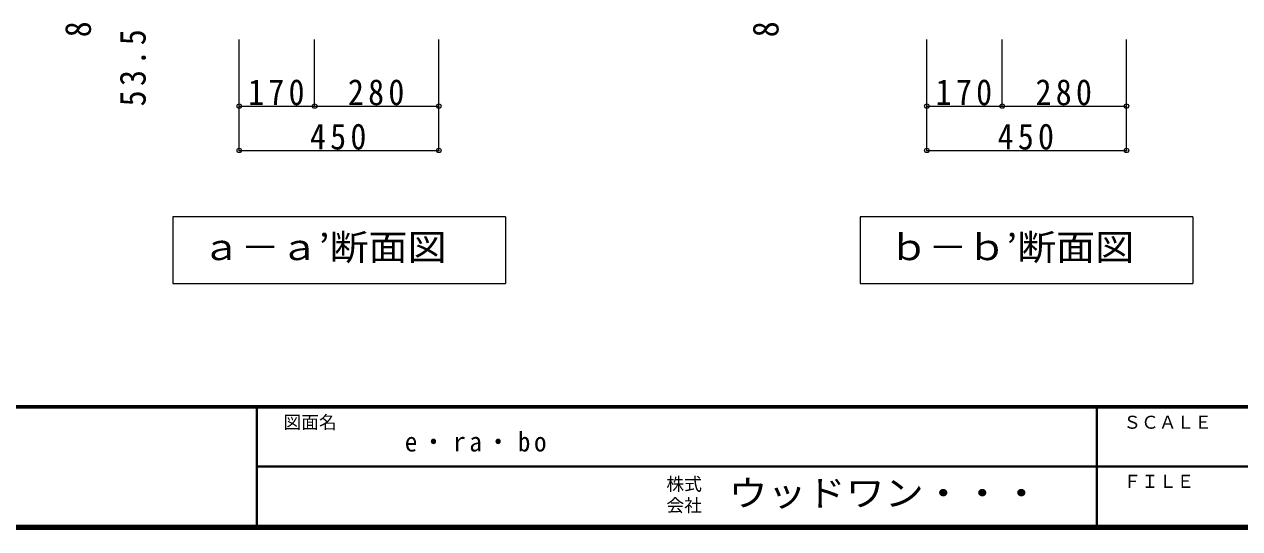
# Model space of a CAD drawing. Units: millimetres, scale not verified. Extents: x -3922 to 3878, y -2932 to 2722.
# Drawn here: x -546 to 2194, y -2864 to -1727 of the extents above; entities that cross this region are included whole.
import ezdxf
from ezdxf.enums import TextEntityAlignment as Align

# ---------------------------------------------------------------- set-up
doc = ezdxf.new("R2010")
doc.units = ezdxf.units.MM
doc.header["$LTSCALE"] = 20
doc.header["$PDMODE"] = 32
doc.header["$PDSIZE"] = 10
for name, color, linetype, lineweight in [('0-A_文字', 7, 'Continuous', 18), ('0-B_寸法', 7, 'Continuous', 9), ('F-1_枠', 6, 'Continuous', 40)]:
    doc.layers.add(name, color=color, linetype=linetype, lineweight=lineweight)
doc.layers.add('F-A_文字', color=7, linetype='Continuous')
doc.styles.add('ＭＳ ゴシック', font='')
doc.styles.get('ＭＳ ゴシック').set_extended_font_data('MS Gothic')

msp = doc.modelspace()

# ---------------------------------------------------------------- linework, layer by layer
at = {"layer": '0-A_文字'}
for p, q in [((538.33, -2161.27), (538.33, -2311.27)), ((2088.33, -2161.27), (2088.33, -2311.27)), ((-211.67, -2311.27), (538.33, -2311.27)), ((1338.33, -2311.27), (2088.33, -2311.27))]:
    msp.add_line(p, q, dxfattribs=at)
for points in [[(538.33, -2161.27), (-211.67, -2161.27), (-211.67, -2311.27)], [(2088.33, -2161.27), (1338.33, -2161.27), (1338.33, -2311.27)]]:
    msp.add_lwpolyline(points, dxfattribs=at)
at = {"layer": '0-B_寸法', "color": 4}
for p, q in [((-61.67, -2011.27), (-61.67, -1761.27)), ((108.33, -1911.27), (108.33, -1761.27)), ((388.33, -2011.27), (388.33, -1761.27)), ((1488.33, -2011.27), (1488.33, -1761.27)), ((1658.33, -1911.27), (1658.33, -1761.27)), ((1938.33, -2011.27), (1938.33, -1761.27)), ((-61.67, -1911.27), (388.33, -1911.27)), ((1488.33, -1911.27), (1938.33, -1911.27)), ((-61.67, -2011.27), (388.33, -2011.27)), ((1488.33, -2011.27), (1938.33, -2011.27))]:
    msp.add_line(p, q, dxfattribs=at)
at = {"layer": '0-B_寸法'}
for p in [(-61.67, -1911.27), (108.33, -1911.27), (388.33, -1911.27), (1488.33, -1911.27), (1658.33, -1911.27), (1938.33, -1911.27), (-61.67, -2011.27), (388.33, -2011.27), (1488.33, -2011.27), (1938.33, -2011.27)]:
    msp.add_point(p, dxfattribs=at)
at = {"layer": 'F-1_枠'}
for p, q in [((3877.97, -2587.71), (-3922.03, -2587.71)), ((3877.97, -2591.04), (-3922.03, -2591.04)), ((-22.03, -2591.04), (-22.03, -2857.71)), ((1871.3, -2591.04), (1871.3, -2857.71)), ((-22.03, -2724.37), (3871.3, -2724.38)), ((3877.97, -2857.71), (-3922.03, -2857.71)), ((3877.97, -2861.04), (-3922.03, -2861.04)), ((3877.97, -2864.37), (-3922.03, -2864.37))]:
    msp.add_line(p, q, dxfattribs=at)

# ---------------------------------------------------------------- texts
at = {"layer": '0-A_文字', "style": 'ＭＳ ゴシック', "width": 1.1}
for s, p in [('ａ－ａ’断面図', (-146.67, -2276.27)), ('ｂ－ｂ’断面図', (1403.33, -2276.27))]:
    msp.add_text(s, height=58.65, dxfattribs=at).set_placement(p, align=Align.BOTTOM_LEFT)
at = {"layer": '0-A_文字', "insert": (311.3, -2691.04), "char_height": 43.99, "attachment_point": 7, "style": 'ＭＳ ゴシック'}
msp.add_mtext('\\T1.28;\\W0.95;e・ra・bo', dxfattribs=at)
at = {"layer": '0-B_寸法', "char_height": 58.65, "attachment_point": 7, "rotation": 90, "style": 'ＭＳ ゴシック'}
for s, insert in [('\\T1.28;\\W0.9;85.5', (-394.99, -1756.02)), ('\\T1.28;\\W0.9;85.5', (1155.01, -1756.02)), ('\\T1.28;\\W0.9;53.5', (-271.67, -1911.84))]:
    msp.add_mtext(s, dxfattribs=dict(at, insert=insert))
at = {"layer": '0-B_寸法', "char_height": 58.65, "attachment_point": 7, "style": 'ＭＳ ゴシック'}
for s, insert in [('\\T1.27;\\W0.9;170', (-41.67, -1910.06)), ('\\T1.27;\\W0.9;280', (183.33, -1910.06)), ('\\T1.27;\\W0.9;170', (1508.33, -1910.06)), ('\\T1.27;\\W0.9;280', (1733.33, -1910.06)), ('\\T1.27;\\W0.9;450', (97.79, -2010.06)), ('\\T1.27;\\W0.9;450', (1647.79, -2010.06))]:
    msp.add_mtext(s, dxfattribs=dict(at, insert=insert))
at = {"layer": 'F-A_文字', "style": 'ＭＳ ゴシック'}
for s, p in [('図面名', (37.97, -2647.71)), ('ＳＣＡＬＥ', (1931.3, -2647.71)), ('株式', (901.3, -2787.04)), ('ＦＩＬＥ', (1931.3, -2781.04)), ('会社', (901.3, -2835.04))]:
    msp.add_text(s, height=29.33, dxfattribs=at).set_placement(p, align=Align.BOTTOM_LEFT)
at = {"layer": 'F-A_文字', "style": 'ＭＳ ゴシック', "width": 1.1}
msp.add_text('ウッドワン・・・', height=58.65, dxfattribs=at).set_placement((1041.3, -2831.04), align=Align.BOTTOM_LEFT)

doc.saveas('drawing.dxf')
